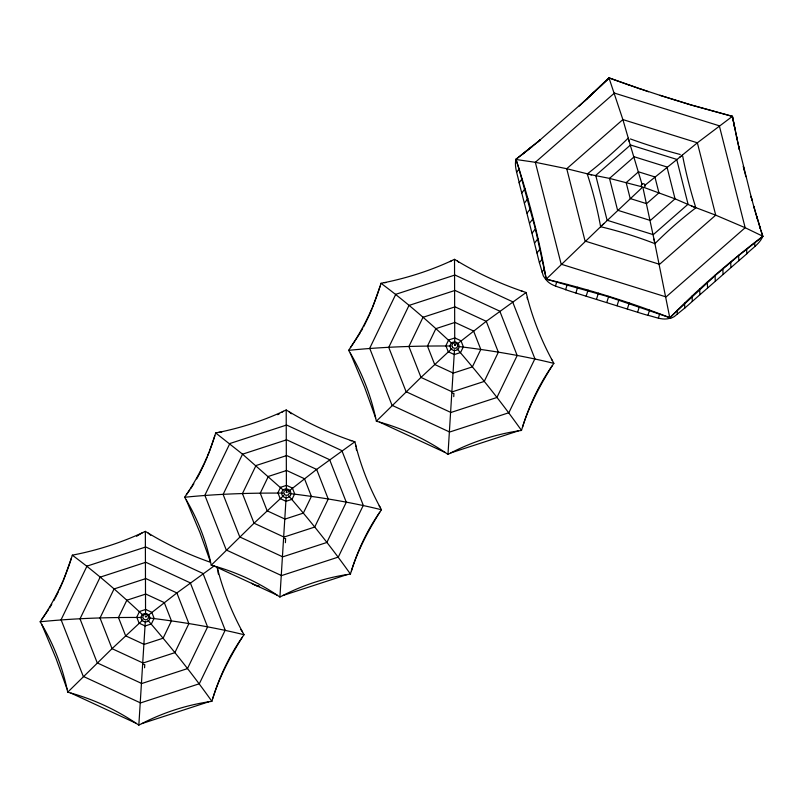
<?xml version="1.0" encoding="UTF-8"?>
<svg xmlns="http://www.w3.org/2000/svg" width="803" height="803" viewBox="0 0 803 803"><rect width="100%" height="100%" fill="white"/><g stroke="black" fill="none" stroke-linecap="round" stroke-linejoin="round"><path stroke-width="1.2" d="M591.64 174.883L566.737 168.72L535.34 162.296L515.757 159.466L530.11 148.234A163.953 1.686 -39.4 0 0 537.598 142.121L540.289 139.742L515.948 159.285C528.796 198.783 539.335 239.153 546.341 280.086C551.019 285.918 559.47 286.982 566.015 289.843A163.953 81.193 15.1 0 0 575.861 293.005L637.602 312.257A163.953 81.213 19.4 0 0 647.499 315.248C654.525 316.623 662.084 320.538 669.26 318.41C698.269 288.719 729.807 261.457 762.81 236.253L756.737 216.318L759.829 227.199M145.323 621.251L138.839 725.129L133.378 721.455A223.866 220.524 39.8 0 0 74.037 693.963L67.713 692.186L66.338 685.903A223.866 206.381 -69.9 0 0 43.352 627.173L40.15 621.783L43.703 616.493A223.866 179.21 -36 0 0 70.544 560.916L72.31 555.174L78.734 553.869A223.866 154.919 -6.5 0 0 139.682 534.015L145.353 531.375L150.914 534.728A223.866 147.742 22.6 0 0 210.266 562.22M145.554 614.185L145.353 531.375M286.169 496.746L279.916 597.03L274.646 593.477A216.127 212.895 39.8 0 0 217.352 566.938L211.239 565.222L209.924 559.159A216.127 199.244 -69.9 0 0 187.721 502.457L184.64 497.258L188.073 492.149A216.127 173.016 -36 0 0 213.979 438.498L215.686 432.947L221.889 431.693A216.127 149.569 -6.5 0 0 280.729 412.521L286.199 409.972L291.569 413.204A216.127 142.633 22.6 0 0 348.873 439.753L354.876 441.78L356.301 447.522A216.127 156.284 51.7 0 0 378.494 504.234L381.475 509.754L378.153 514.542A216.127 182.512 81.8 0 0 352.246 568.193L350.429 574.055L344.326 574.998A216.127 205.969 -59.1 0 0 285.497 594.17L279.916 597.03M286.4 489.92L286.199 409.972M454.488 349.807L447.974 454.388L442.473 450.684A225.372 221.999 39.8 0 0 382.73 423L376.366 421.214L374.981 414.9A225.372 207.766 -69.9 0 0 351.834 355.769L348.622 350.349L352.196 345.019A225.372 180.414 -36 0 0 379.217 289.07L380.993 283.288L387.468 281.973A225.372 155.953 -6.5 0 0 448.817 261.989L454.528 259.329L460.129 262.701A225.372 148.726 22.6 0 0 519.872 290.375L526.136 292.503L527.621 298.485A225.372 162.959 51.7 0 0 550.758 357.616L553.869 363.368L550.406 368.366A225.372 190.311 81.8 0 0 523.385 424.315L521.498 430.428L515.135 431.412A225.372 214.772 -59.1 0 0 453.785 451.396L447.974 454.388M454.548 344.979L455.221 344.537L455.301 345.33L454.578 345.099L455.191 345.38M454.729 342.69L454.528 259.329M144.58 667.775L144.761 664.593L143.707 664.533M285.396 542.677L285.627 538.582L284.613 538.522M453.745 396.642L453.926 393.44L452.872 393.38M212.835 698.239C219.56 676.588 230.32 656.432 242.285 637.251M351.353 571.074C357.847 550.165 368.236 530.703 379.779 512.194M522.462 427.316C529.227 405.515 540.068 385.219 552.103 365.917M71.407 558.095L63.397 580.519M214.813 435.778L209.412 451.527M138.839 725.129L144.62 722.168A223.866 213.347 -59.1 0 1 205.558 702.304L211.882 701.33L213.759 695.268A223.866 189.056 81.8 0 1 240.589 639.69L244.042 634.721L240.95 629.01A223.866 161.875 51.7 0 1 217.954 570.271L217.232 567.35L217.774 570.843M380.09 286.229L372.712 307.077M555.485 285.978L556.82 281.743C595.174 291.348 632.925 303.353 669.772 317.667L670.565 318.44L674.169 316.663L685.089 307.8A163.953 52.215 -49.1 0 0 692.306 301.406L738.85 260.684A163.953 55.307 -45.4 0 0 746.499 254.049C751.999 248.368 759.809 243.811 762.81 236.253L745.164 227.721L715.714 215.164L691.734 206.1M565.603 289.702L567.269 284.423M575.861 293.005L577.678 287.213M586.16 296.166L588.067 290.134M596.478 299.288L598.406 293.165M606.787 302.46L608.724 296.317M617.065 305.712L618.993 299.579M627.324 309.004L629.231 302.962M637.602 312.257L639.429 306.465M647.921 315.368L649.587 310.088M658.37 318.058L659.705 313.822M648.523 91.753L608.975 77.871L591.53 94.483A163.953 1.395 -43 0 0 584.142 101.389L537.598 142.121M639.439 88.701L629.281 85.088M734.404 126.442L732.406 116.355L690.871 104.822L659.956 95.316L690.821 104.972L732.406 116.355L737.305 139.943A163.953 0.893 77.6 0 1 739.473 149.82L738.64 146.357L751.969 200.138M207.736 455.763L209.001 452.591M61.69 584.504L62.975 581.513M205.438 461.263L207.084 457.419M372.03 308.804L369.48 314.726M61.259 585.497L59.292 589.814M204.645 463.1L205.016 462.227M204.133 464.194L199.445 473.86M369.039 315.679L364.612 324.844M55.487 597.542L58.238 592.092M363.608 326.791L364.06 325.948M53.841 600.594L55.036 598.396M196.695 478.929L199.014 474.673M361.199 331.227L362.645 328.568M49.686 607.821L51.783 604.268M360.336 332.713L350.439 347.629M192.77 485.484L193.844 483.777M48.571 609.587L41.957 619.093M190.903 488.385L192.148 486.447M189.829 489.96L186.386 494.658M516.69 172.183L519.089 169.052L515.948 159.285C514.081 167.195 517.935 175.395 519.24 183.184A163.953 55.788 80 0 0 521.769 192.991L536.976 252.975A163.953 52.717 83.7 0 0 539.305 262.34L543.28 275.851L545.819 279.544L603.966 223.505M519.129 182.763L522.131 178.858M521.769 192.991L525.062 188.715M524.449 203.079L527.872 198.612M527.099 213.086L530.582 208.549M529.679 223.073L533.172 218.526M532.168 233.081L535.651 228.544M534.587 243.068L538.01 238.601M536.976 252.975L540.268 248.689M539.405 262.732L542.406 258.817M542.025 272.127L544.434 268.985M67.713 692.186L112.039 648.663L142.723 620.057M211.239 565.222L254.039 523.205L283.66 495.581M376.366 421.214L420.993 377.41L451.878 348.602M644.136 187.5L675.052 198.833L695.87 207.826A421.344 390.138 -89.8 0 0 654.937 243.65A421.344 419.869 16.1 0 0 600.624 226.717L641.738 187.972M629.251 85.178L608.975 77.871L586.662 99.17M579.083 106.137L609.136 78.242M519.009 169.162L535.38 228.895L546.341 279.183L608.564 296.799L669.772 317.667L715.051 275.68L738.63 255.635L762.85 236.504L760.863 230.521M522.171 154.567L532.259 146.317L529.799 148.485M599.711 86.714L601.678 84.977M591.841 94.192L594.3 92.024M584.142 101.389L586.832 99.02M457.349 343.905L486.267 321.31L526.136 292.503M288.909 491.085L316.643 469.414L354.876 441.78M148.153 615.389L176.881 592.945L214.411 565.734M644.729 185.403L682.49 155.069M679.438 157.458L697.365 142.804L732.406 116.355L736.502 136.51M450.081 261.678L451.617 260.684M281.943 412.22L283.409 411.266M142.462 532.72L136.55 536.274M732.406 116.355L731.202 116.626M277.708 414.699L279.605 413.615M286.842 492.5L286.872 491.697L286.229 491.998L286.842 492.5L286.249 492.229M146.016 616.855L146.046 616.021L145.373 616.343L146.016 616.855L145.403 616.574M518.256 430.93L450.935 452.862M347.328 574.536L282.756 595.575M208.66 701.832L141.78 723.623M348.622 350.349C382.559 346.896 416.777 345.782 450.864 346.013M184.64 497.258C217.181 493.955 250.004 492.881 282.696 493.102M40.15 621.783C73.866 618.36 107.853 617.246 141.719 617.487M221.718 432.235L218.848 432.305M384.286 282.616L385.801 282.626M458.352 346.484C490.422 350.409 522.482 355.629 553.869 363.368M289.873 493.564C320.628 497.318 351.373 502.317 381.475 509.754M149.157 617.959C181.006 621.843 212.855 627.033 244.042 634.721M521.277 291.218L522.944 291.419M350.218 440.556L351.814 440.747M546.341 279.183L556.82 281.743M641.396 186.647L609.507 178.386L587.244 173.96A421.344 390.67 -55.4 0 1 600.624 226.717M659.956 95.316L639.479 88.581M445.173 452.501L379.608 422.127M277.236 595.224L214.351 566.095M136.058 723.262L70.925 693.089M380.993 283.288C405.947 301.787 429.434 322.314 452.049 343.564M215.686 432.947L242.546 454.177L283.007 489.9M72.31 555.174C97.103 573.553 120.43 593.939 142.894 615.048M291.399 413.756L288.939 411.618M150.733 535.29L148.184 533.082M457.379 261.045L458.674 262.22M457.178 348.934C479.762 375.131 501.463 402.213 521.498 430.428M288.739 495.903C310.4 521.027 331.217 547.004 350.429 574.055M147.983 620.388C170.417 646.405 191.977 673.305 211.882 701.33M551.41 359.332L552.293 360.437M379.116 505.88L379.96 506.944M242.466 631.81L240.77 629.582M350.259 353.109L364.582 387.207L375.663 417.992M186.206 499.908L199.947 532.61L210.567 562.14M41.776 624.523L56.009 658.4L67.01 688.984M608.975 77.871L622.877 119.577L629.351 141.84M628.177 138.136L642.109 184.58M760.11 228.112L760.331 228.825L759.718 226.285M757.49 219.48L757.38 219.089A163.953 2.168 74.1 0 1 754.679 209.804L753.846 206.331L756.777 216.479M754.198 208.097L751.066 196.344L751.929 199.967M745.857 176.65L743.307 166.362L744.18 170.035M734.384 126.352L734.986 128.892M737.214 139.521L736.461 136.349L738.69 146.578M643.103 188.404L654.937 243.65M654.013 239.113L669.772 317.667M356.12 448.074L356.532 450.232M217.994 571.957L218.416 574.195M527.149 297.371L527.43 299.057M355.599 444.711L355.849 446.458M754.679 242.506L754.85 246.441M746.609 248.85L746.82 253.758M738.609 255.294L738.85 260.684M730.68 261.848L730.931 267.459M722.82 268.483L723.071 274.184M715.031 275.228L715.272 280.94M707.313 282.064L707.553 287.765M699.654 289L699.895 294.611M692.076 296.026L692.306 301.406M684.568 303.143L684.778 308.061M677.14 310.359L677.31 314.304M680.201 154.477A421.344 302.018 17.4 0 1 630.405 138.949M695.518 206.732A421.344 331.217 53 0 1 682.701 156.173M627.384 138.929A421.344 331.749 -18.2 0 1 588.147 173.257M259.399 586.24A20.095 18.921 17.6 0 1 256.378 585.317M259.289 586.602A20.095 18.921 17.6 0 1 251.65 583.209M86.975 566.125L61.088 619.735L83.271 676.397L140.525 702.926L199.315 683.765L225.201 630.154L203.018 573.493L145.765 546.973L86.975 566.125M100.134 577.166L80.009 618.842L97.253 662.897L141.76 683.514L187.46 668.618L207.586 626.942L190.341 582.888L145.835 562.271L100.134 577.166M114.046 588.96L100.024 617.989L112.039 648.663L143.044 663.027L174.873 652.658L188.886 623.63L176.881 592.945L145.875 578.582L114.046 588.96M126.824 600.232L118.473 617.537L125.629 635.835L144.118 644.397L163.099 638.214L171.451 620.9L164.294 602.611L145.805 594.049L126.824 600.232M139.491 611.495L136.761 617.166L139.1 623.158L145.162 625.969L151.376 623.941L154.116 618.27L151.767 612.277L145.714 609.467L139.491 611.495M229.849 443.527L204.855 495.28L226.265 549.985L281.542 575.59L338.294 557.091L363.287 505.338L341.877 450.634L286.601 425.028L229.849 443.527M242.546 454.177L223.114 494.417L239.766 536.946L282.736 556.85L326.861 542.467L346.284 502.236L329.642 459.707L286.671 439.803L242.546 454.177M255.976 465.559L242.446 493.584L254.039 523.205L283.971 537.077L314.706 527.059L328.236 499.034L316.643 469.414L286.711 455.552L255.976 465.559M268.322 476.45L260.252 493.162L267.158 510.818L285.005 519.089L303.333 513.117L311.403 496.405L304.488 478.739L286.641 470.478L268.322 476.45M280.548 487.321L277.908 492.801L280.167 498.583L286.019 501.293L292.021 499.336L294.661 493.865L292.402 488.073L286.551 485.363L280.548 487.321M395.759 294.32L369.701 348.281L392.035 405.324L449.67 432.024L508.851 412.742L534.908 358.77L512.575 301.727L454.94 275.027L395.759 294.32M408.998 305.421L388.742 347.378L406.107 391.723L450.915 412.481L496.916 397.485L517.172 355.528L499.817 311.183L455.01 290.435L408.998 305.421M423.01 317.295L408.898 346.515L420.993 377.41L452.199 391.864L484.239 381.425L498.352 352.196L486.267 321.31L455.05 306.856L423.01 317.295M435.878 328.648L427.467 346.073L434.674 364.482L453.283 373.104L472.385 366.881L480.806 349.456L473.589 331.037L454.98 322.415L435.878 328.648M448.626 339.99L445.876 345.702L448.235 351.734L454.337 354.555L460.591 352.517L463.351 346.806L460.992 340.773L454.889 337.943L448.626 339.99M614.415 93.088L535.34 162.296L561.177 264.207L666.088 296.919L745.164 227.721L719.327 125.8L614.415 93.088M622.877 119.577L566.737 168.72L585.076 241.081L659.574 264.307L715.714 215.164L697.365 142.804L622.877 119.577M630.526 144.972L595.736 175.415L607.108 220.263L653.271 234.657L688.061 204.203L676.698 159.365L630.526 144.972M634.209 156.776L609.507 178.386L617.577 210.225L650.35 220.454L675.052 198.833L666.982 166.994L634.209 156.776M638.515 171.822L626.169 182.632L630.204 198.552L646.596 203.661L658.942 192.85L654.907 176.931L638.515 171.822M641.707 186.647A1.957 1.847 17.6 0 0 645.05 186.326A1.957 1.847 17.6 0 0 642.992 183.716A1.957 1.847 17.6 0 0 641.707 186.647M450.935 348.643A4.547 4.276 17.6 0 0 458.734 348.161A4.547 4.276 17.6 0 0 454.167 341.958A4.547 4.276 17.6 0 0 450.935 348.643M452.511 347.137A2.841 2.67 17.6 0 0 457.379 346.836A2.841 2.67 17.6 0 0 454.528 342.961A2.841 2.67 17.6 0 0 452.511 347.137M282.495 495.792A4.688 4.406 17.6 0 0 290.535 495.3A4.688 4.406 17.6 0 0 285.828 488.907A4.688 4.406 17.6 0 0 282.495 495.792M284.272 494.176A2.72 2.56 17.6 0 0 288.939 493.895A2.72 2.56 17.6 0 0 286.199 490.171A2.72 2.56 17.6 0 0 284.272 494.176M141.84 620.057A4.457 4.196 17.6 0 0 149.478 619.595A4.457 4.196 17.6 0 0 145.002 613.512A4.457 4.196 17.6 0 0 141.84 620.057M143.346 618.591A2.821 2.66 17.6 0 0 148.184 618.3A2.821 2.66 17.6 0 0 145.353 614.446A2.821 2.66 17.6 0 0 143.346 618.591"/></g></svg>
